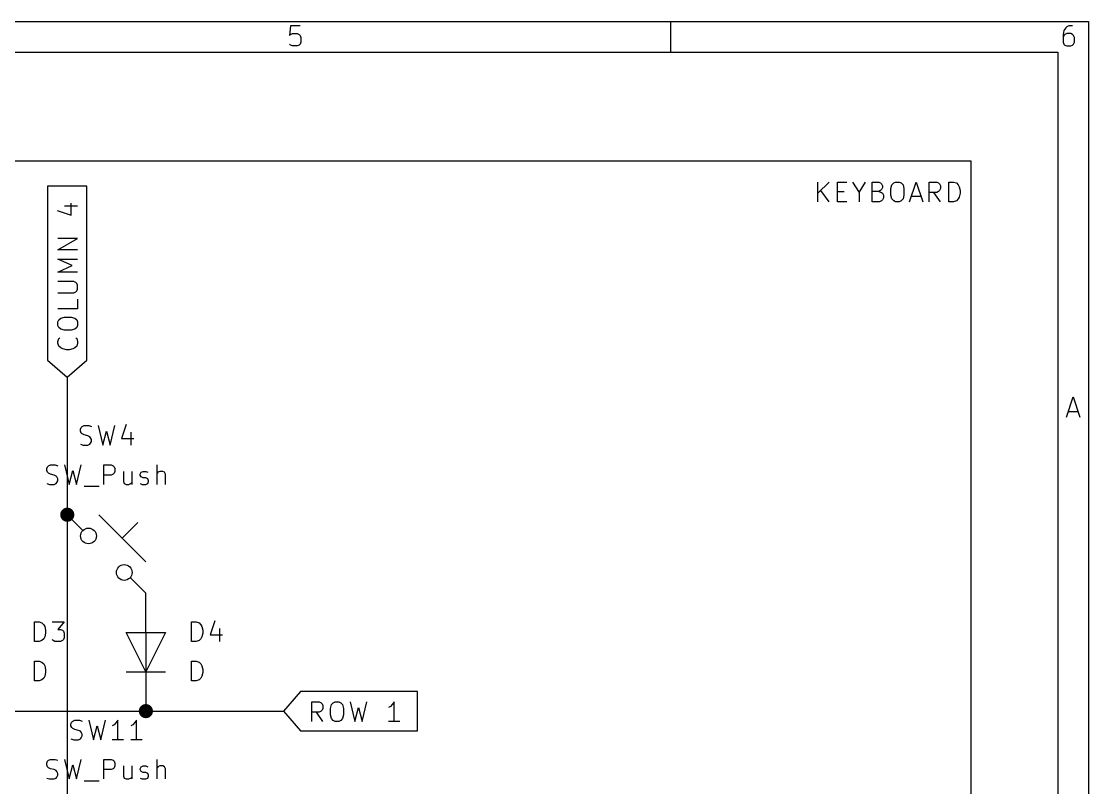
# Model space of a CAD drawing. Header units: inches. Extents: x 0.4 to 11.3, y -7.9 to -0.4.
# Drawn here: x 8.583 to 11.299, y -2.345 to -0.394 of the extents above; entities that cross this region are included whole.
import ezdxf

# ---------------------------------------------------------------- set-up
doc = ezdxf.new("R2010")
doc.units = ezdxf.units.IN
doc.header["$MEASUREMENT"] = 0
for name, color, linetype in [('GREENSIXTYFIVE', 129, 'CONTINUOUS'), ('LIGHTBLUE', 172, 'CONTINUOUS'), ('LIGHTGREEN', 92, 'CONTINUOUS'), ('RED', 14, 'CONTINUOUS')]:
    doc.layers.add(name, color=color, linetype=linetype)

msp = doc.modelspace()

# ---------------------------------------------------------------- linework, layer by layer
at = {"layer": 'GREENSIXTYFIVE', "linetype": 'CONTINUOUS'}
for p, q in [((8.7333, -1.4323), (8.7357, -1.4276)), ((8.7333, -1.4323), (8.7357, -1.4276)), ((8.7333, -1.4371), (8.7333, -1.4323)), ((8.7333, -1.4371), (8.7333, -1.4323)), ((8.7357, -1.4419), (8.7333, -1.4371)), ((8.7357, -1.4419), (8.7333, -1.4371)), ((8.7357, -1.4276), (8.7381, -1.4252)), ((8.7357, -1.4276), (8.7381, -1.4252)), ((8.7381, -1.4252), (8.7429, -1.4228)), ((8.7381, -1.4252), (8.7429, -1.4228)), ((8.7429, -1.4228), (8.7548, -1.4228)), ((8.7429, -1.4228), (8.7548, -1.4228)), ((8.7548, -1.4228), (8.7619, -1.4252)), ((8.7548, -1.4228), (8.7619, -1.4252)), ((8.7786, -1.4228), (8.7905, -1.4728)), ((8.7786, -1.4228), (8.7905, -1.4728)), ((8.7905, -1.4728), (8.8, -1.4371)), ((8.7905, -1.4728), (8.8, -1.4371)), ((8.8, -1.4371), (8.8095, -1.4728)), ((8.8, -1.4371), (8.8095, -1.4728)), ((8.8095, -1.4728), (8.8214, -1.4228)), ((8.8095, -1.4728), (8.8214, -1.4228)), ((8.85, -1.4204), (8.8381, -1.4561)), ((8.85, -1.4204), (8.8381, -1.4561)), ((8.8619, -1.4395), (8.8619, -1.4728)), ((8.8619, -1.4395), (8.8619, -1.4728)), ((8.7381, -1.4442), (8.7357, -1.4419)), ((8.7381, -1.4442), (8.7357, -1.4419)), ((8.7429, -1.4466), (8.7381, -1.4442)), ((8.7429, -1.4466), (8.7381, -1.4442)), ((8.7524, -1.449), (8.7429, -1.4466)), ((8.7524, -1.449), (8.7429, -1.4466)), ((8.7571, -1.4514), (8.7524, -1.449)), ((8.7571, -1.4514), (8.7524, -1.449)), ((8.7595, -1.4538), (8.7571, -1.4514)), ((8.7595, -1.4538), (8.7571, -1.4514)), ((8.7619, -1.4585), (8.7595, -1.4538)), ((8.7619, -1.4585), (8.7595, -1.4538)), ((8.7595, -1.468), (8.7619, -1.4633)), ((8.7595, -1.468), (8.7619, -1.4633)), ((8.7619, -1.4633), (8.7619, -1.4585)), ((8.7619, -1.4633), (8.7619, -1.4585)), ((8.8381, -1.4561), (8.869, -1.4561)), ((8.8381, -1.4561), (8.869, -1.4561)), ((8.7333, -1.4704), (8.7405, -1.4728)), ((8.7333, -1.4704), (8.7405, -1.4728)), ((8.7405, -1.4728), (8.7524, -1.4728)), ((8.7405, -1.4728), (8.7524, -1.4728)), ((8.7524, -1.4728), (8.7571, -1.4704)), ((8.7524, -1.4728), (8.7571, -1.4704)), ((8.7571, -1.4704), (8.7595, -1.468)), ((8.7571, -1.4704), (8.7595, -1.468)), ((8.6476, -1.5323), (8.65, -1.5276)), ((8.6476, -1.5323), (8.65, -1.5276)), ((8.6476, -1.5371), (8.6476, -1.5323)), ((8.6476, -1.5371), (8.6476, -1.5323)), ((8.65, -1.5419), (8.6476, -1.5371)), ((8.65, -1.5419), (8.6476, -1.5371)), ((8.65, -1.5276), (8.6524, -1.5252)), ((8.65, -1.5276), (8.6524, -1.5252)), ((8.6524, -1.5442), (8.65, -1.5419)), ((8.6524, -1.5442), (8.65, -1.5419)), ((8.6524, -1.5252), (8.6571, -1.5228)), ((8.6524, -1.5252), (8.6571, -1.5228)), ((8.6571, -1.5466), (8.6524, -1.5442)), ((8.6571, -1.5466), (8.6524, -1.5442)), ((8.6571, -1.5228), (8.669, -1.5228)), ((8.6571, -1.5228), (8.669, -1.5228)), ((8.6667, -1.549), (8.6571, -1.5466)), ((8.6667, -1.549), (8.6571, -1.5466)), ((8.669, -1.5228), (8.6762, -1.5252)), ((8.669, -1.5228), (8.6762, -1.5252)), ((8.6929, -1.5228), (8.7048, -1.5728)), ((8.6929, -1.5228), (8.7048, -1.5728)), ((8.7048, -1.5728), (8.7143, -1.5371)), ((8.7048, -1.5728), (8.7143, -1.5371)), ((8.7143, -1.5371), (8.7238, -1.5728)), ((8.7143, -1.5371), (8.7238, -1.5728)), ((8.7238, -1.5728), (8.7357, -1.5228)), ((8.7238, -1.5728), (8.7357, -1.5228)), ((8.7929, -1.5728), (8.7929, -1.5228)), ((8.7929, -1.5228), (8.8119, -1.5228)), ((8.7929, -1.5728), (8.7929, -1.5228)), ((8.7929, -1.5228), (8.8119, -1.5228)), ((8.8119, -1.5228), (8.8167, -1.5252)), ((8.8119, -1.5228), (8.8167, -1.5252)), ((8.8167, -1.5466), (8.8119, -1.549)), ((8.8167, -1.5466), (8.8119, -1.549)), ((8.8167, -1.5252), (8.819, -1.5276)), ((8.8167, -1.5252), (8.819, -1.5276)), ((8.819, -1.5442), (8.8167, -1.5466)), ((8.819, -1.5442), (8.8167, -1.5466)), ((8.819, -1.5276), (8.8214, -1.5323)), ((8.819, -1.5276), (8.8214, -1.5323)), ((8.8214, -1.5395), (8.819, -1.5442)), ((8.8214, -1.5395), (8.819, -1.5442)), ((8.8214, -1.5323), (8.8214, -1.5395)), ((8.8214, -1.5323), (8.8214, -1.5395)), ((8.8429, -1.5395), (8.8429, -1.5657)), ((8.8429, -1.5395), (8.8429, -1.5657)), ((8.8643, -1.5395), (8.8643, -1.5728)), ((8.8643, -1.5395), (8.8643, -1.5728)), ((8.8857, -1.5466), (8.8881, -1.5419)), ((8.8857, -1.5466), (8.8881, -1.5419)), ((8.8857, -1.549), (8.8857, -1.5466)), ((8.8857, -1.549), (8.8857, -1.5466)), ((8.8881, -1.5419), (8.8929, -1.5395)), ((8.8881, -1.5419), (8.8929, -1.5395)), ((8.8929, -1.5395), (8.9, -1.5395)), ((8.8929, -1.5395), (8.9, -1.5395)), ((8.9, -1.5395), (8.9048, -1.5419)), ((8.9, -1.5395), (8.9048, -1.5419)), ((8.9286, -1.5728), (8.9286, -1.5228)), ((8.9286, -1.5728), (8.9286, -1.5228)), ((8.9309, -1.5419), (8.9286, -1.5442)), ((8.9309, -1.5419), (8.9286, -1.5442)), ((8.9357, -1.5395), (8.9309, -1.5419)), ((8.9357, -1.5395), (8.9309, -1.5419)), ((8.9429, -1.5395), (8.9357, -1.5395)), ((8.9429, -1.5395), (8.9357, -1.5395)), ((8.9476, -1.5419), (8.9429, -1.5395)), ((8.9476, -1.5419), (8.9429, -1.5395)), ((8.95, -1.5466), (8.9476, -1.5419)), ((8.95, -1.5466), (8.9476, -1.5419)), ((8.95, -1.5728), (8.95, -1.5466)), ((8.95, -1.5728), (8.95, -1.5466)), ((8.6476, -1.5704), (8.6548, -1.5728)), ((8.6476, -1.5704), (8.6548, -1.5728)), ((8.6548, -1.5728), (8.6667, -1.5728)), ((8.6548, -1.5728), (8.6667, -1.5728)), ((8.6714, -1.5514), (8.6667, -1.549)), ((8.6714, -1.5514), (8.6667, -1.549)), ((8.6667, -1.5728), (8.6714, -1.5704)), ((8.6667, -1.5728), (8.6714, -1.5704)), ((8.6738, -1.5538), (8.6714, -1.5514)), ((8.6738, -1.5538), (8.6714, -1.5514)), ((8.6714, -1.5704), (8.6738, -1.568)), ((8.6714, -1.5704), (8.6738, -1.568)), ((8.6762, -1.5585), (8.6738, -1.5538)), ((8.6762, -1.5585), (8.6738, -1.5538)), ((8.6738, -1.568), (8.6762, -1.5633)), ((8.6738, -1.568), (8.6762, -1.5633)), ((8.6762, -1.5633), (8.6762, -1.5585)), ((8.6762, -1.5633), (8.6762, -1.5585)), ((8.8119, -1.549), (8.7929, -1.549)), ((8.8119, -1.549), (8.7929, -1.549)), ((8.8429, -1.5657), (8.8452, -1.5704)), ((8.8429, -1.5657), (8.8452, -1.5704)), ((8.8452, -1.5704), (8.85, -1.5728)), ((8.8452, -1.5704), (8.85, -1.5728)), ((8.85, -1.5728), (8.8571, -1.5728)), ((8.85, -1.5728), (8.8571, -1.5728)), ((8.8571, -1.5728), (8.8619, -1.5704)), ((8.8571, -1.5728), (8.8619, -1.5704)), ((8.8619, -1.5704), (8.8643, -1.568)), ((8.8619, -1.5704), (8.8643, -1.568)), ((8.8881, -1.5538), (8.8857, -1.549)), ((8.8881, -1.5538), (8.8857, -1.549)), ((8.8857, -1.5704), (8.8905, -1.5728)), ((8.8857, -1.5704), (8.8905, -1.5728)), ((8.8929, -1.5561), (8.8881, -1.5538)), ((8.8929, -1.5561), (8.8881, -1.5538)), ((8.8905, -1.5728), (8.9, -1.5728)), ((8.8905, -1.5728), (8.9, -1.5728)), ((8.9, -1.5561), (8.8929, -1.5561)), ((8.9, -1.5561), (8.8929, -1.5561)), ((8.9048, -1.5585), (8.9, -1.5561)), ((8.9048, -1.5585), (8.9, -1.5561)), ((8.9, -1.5728), (8.9048, -1.5704)), ((8.9, -1.5728), (8.9048, -1.5704)), ((8.9071, -1.5633), (8.9048, -1.5585)), ((8.9071, -1.5633), (8.9048, -1.5585)), ((8.9048, -1.5704), (8.9071, -1.5657)), ((8.9048, -1.5704), (8.9071, -1.5657)), ((8.9071, -1.5657), (8.9071, -1.5633)), ((8.9071, -1.5657), (8.9071, -1.5633)), ((8.7429, -1.5776), (8.781, -1.5776)), ((8.7429, -1.5776), (8.781, -1.5776)), ((8.6163, -1.9728), (8.6163, -1.9228)), ((8.6163, -1.9228), (8.6282, -1.9228)), ((8.6163, -1.9728), (8.6163, -1.9228)), ((8.6163, -1.9228), (8.6282, -1.9228)), ((8.6282, -1.9228), (8.6353, -1.9252)), ((8.6282, -1.9228), (8.6353, -1.9252)), ((8.6353, -1.9252), (8.6401, -1.9299)), ((8.6353, -1.9252), (8.6401, -1.9299)), ((8.6615, -1.9228), (8.6925, -1.9228)), ((8.6615, -1.9228), (8.6925, -1.9228)), ((8.6925, -1.9228), (8.6758, -1.9418)), ((8.6925, -1.9228), (8.6758, -1.9418)), ((9.0163, -1.9728), (9.0163, -1.9228)), ((9.0163, -1.9228), (9.0282, -1.9228)), ((9.0163, -1.9728), (9.0163, -1.9228)), ((9.0163, -1.9228), (9.0282, -1.9228)), ((9.0282, -1.9228), (9.0353, -1.9252)), ((9.0282, -1.9228), (9.0353, -1.9252)), ((9.0353, -1.9252), (9.0401, -1.9299)), ((9.0353, -1.9252), (9.0401, -1.9299)), ((9.0758, -1.9204), (9.0639, -1.9561)), ((9.0758, -1.9204), (9.0639, -1.9561)), ((8.6401, -1.9299), (8.6425, -1.9347)), ((8.6401, -1.9299), (8.6425, -1.9347)), ((8.6425, -1.9347), (8.6449, -1.9442)), ((8.6425, -1.9347), (8.6449, -1.9442)), ((8.6449, -1.9514), (8.6425, -1.9609)), ((8.6449, -1.9514), (8.6425, -1.9609)), ((8.6449, -1.9442), (8.6449, -1.9514)), ((8.6449, -1.9442), (8.6449, -1.9514)), ((8.6758, -1.9418), (8.6829, -1.9418)), ((8.6758, -1.9418), (8.6829, -1.9418)), ((8.6829, -1.9418), (8.6877, -1.9442)), ((8.6829, -1.9418), (8.6877, -1.9442)), ((8.6877, -1.9442), (8.6901, -1.9466)), ((8.6877, -1.9442), (8.6901, -1.9466)), ((8.6901, -1.9466), (8.6925, -1.9514)), ((8.6901, -1.9466), (8.6925, -1.9514)), ((8.6925, -1.9514), (8.6925, -1.9633)), ((8.6925, -1.9514), (8.6925, -1.9633)), ((9.0401, -1.9299), (9.0425, -1.9347)), ((9.0401, -1.9299), (9.0425, -1.9347)), ((9.0425, -1.9347), (9.0449, -1.9442)), ((9.0425, -1.9347), (9.0449, -1.9442)), ((9.0449, -1.9514), (9.0425, -1.9609)), ((9.0449, -1.9514), (9.0425, -1.9609)), ((9.0449, -1.9442), (9.0449, -1.9514)), ((9.0449, -1.9442), (9.0449, -1.9514)), ((9.0877, -1.9395), (9.0877, -1.9728)), ((9.0877, -1.9395), (9.0877, -1.9728)), ((8.6282, -1.9728), (8.6163, -1.9728)), ((8.6282, -1.9728), (8.6163, -1.9728)), ((8.6353, -1.9704), (8.6282, -1.9728)), ((8.6353, -1.9704), (8.6282, -1.9728)), ((8.6401, -1.9657), (8.6353, -1.9704)), ((8.6401, -1.9657), (8.6353, -1.9704)), ((8.6425, -1.9609), (8.6401, -1.9657)), ((8.6425, -1.9609), (8.6401, -1.9657)), ((8.6639, -1.9704), (8.6615, -1.968)), ((8.6639, -1.9704), (8.6615, -1.968)), ((8.6687, -1.9728), (8.6639, -1.9704)), ((8.6687, -1.9728), (8.6639, -1.9704)), ((8.6829, -1.9728), (8.6687, -1.9728)), ((8.6829, -1.9728), (8.6687, -1.9728)), ((8.6877, -1.9704), (8.6829, -1.9728)), ((8.6877, -1.9704), (8.6829, -1.9728)), ((8.6901, -1.968), (8.6877, -1.9704)), ((8.6901, -1.968), (8.6877, -1.9704)), ((8.6925, -1.9633), (8.6901, -1.968)), ((8.6925, -1.9633), (8.6901, -1.968)), ((9.0282, -1.9728), (9.0163, -1.9728)), ((9.0282, -1.9728), (9.0163, -1.9728)), ((9.0353, -1.9704), (9.0282, -1.9728)), ((9.0353, -1.9704), (9.0282, -1.9728)), ((9.0401, -1.9657), (9.0353, -1.9704)), ((9.0401, -1.9657), (9.0353, -1.9704)), ((9.0425, -1.9609), (9.0401, -1.9657)), ((9.0425, -1.9609), (9.0401, -1.9657)), ((9.0639, -1.9561), (9.0949, -1.9561)), ((9.0639, -1.9561), (9.0949, -1.9561)), ((8.6163, -2.0728), (8.6163, -2.0228)), ((8.6163, -2.0228), (8.6282, -2.0228)), ((8.6163, -2.0728), (8.6163, -2.0228)), ((8.6163, -2.0228), (8.6282, -2.0228)), ((8.6282, -2.0228), (8.6353, -2.0252)), ((8.6282, -2.0228), (8.6353, -2.0252)), ((8.6353, -2.0252), (8.6401, -2.0299)), ((8.6353, -2.0252), (8.6401, -2.0299)), ((8.6401, -2.0299), (8.6425, -2.0347)), ((8.6401, -2.0299), (8.6425, -2.0347)), ((8.6425, -2.0347), (8.6449, -2.0442)), ((8.6425, -2.0347), (8.6449, -2.0442)), ((9.0163, -2.0728), (9.0163, -2.0228)), ((9.0163, -2.0228), (9.0282, -2.0228)), ((9.0163, -2.0728), (9.0163, -2.0228)), ((9.0163, -2.0228), (9.0282, -2.0228)), ((9.0282, -2.0228), (9.0353, -2.0252)), ((9.0282, -2.0228), (9.0353, -2.0252)), ((9.0353, -2.0252), (9.0401, -2.0299)), ((9.0353, -2.0252), (9.0401, -2.0299)), ((9.0401, -2.0299), (9.0425, -2.0347)), ((9.0401, -2.0299), (9.0425, -2.0347)), ((9.0425, -2.0347), (9.0449, -2.0442)), ((9.0425, -2.0347), (9.0449, -2.0442)), ((8.6425, -2.0609), (8.6401, -2.0657)), ((8.6425, -2.0609), (8.6401, -2.0657)), ((8.6449, -2.0514), (8.6425, -2.0609)), ((8.6449, -2.0514), (8.6425, -2.0609)), ((8.6449, -2.0442), (8.6449, -2.0514)), ((8.6449, -2.0442), (8.6449, -2.0514)), ((9.0425, -2.0609), (9.0401, -2.0657)), ((9.0425, -2.0609), (9.0401, -2.0657)), ((9.0449, -2.0514), (9.0425, -2.0609)), ((9.0449, -2.0514), (9.0425, -2.0609)), ((9.0449, -2.0442), (9.0449, -2.0514)), ((9.0449, -2.0442), (9.0449, -2.0514)), ((8.6282, -2.0728), (8.6163, -2.0728)), ((8.6282, -2.0728), (8.6163, -2.0728)), ((8.6353, -2.0704), (8.6282, -2.0728)), ((8.6353, -2.0704), (8.6282, -2.0728)), ((8.6401, -2.0657), (8.6353, -2.0704)), ((8.6401, -2.0657), (8.6353, -2.0704)), ((9.0282, -2.0728), (9.0163, -2.0728)), ((9.0282, -2.0728), (9.0163, -2.0728)), ((9.0353, -2.0704), (9.0282, -2.0728)), ((9.0353, -2.0704), (9.0282, -2.0728)), ((9.0401, -2.0657), (9.0353, -2.0704)), ((9.0401, -2.0657), (9.0353, -2.0704)), ((8.7143, -2.1752), (8.7191, -2.1728)), ((8.7143, -2.1752), (8.7191, -2.1728)), ((8.7191, -2.1728), (8.731, -2.1728)), ((8.7191, -2.1728), (8.731, -2.1728)), ((8.731, -2.1728), (8.7381, -2.1752)), ((8.731, -2.1728), (8.7381, -2.1752)), ((8.7548, -2.1728), (8.7667, -2.2228)), ((8.7548, -2.1728), (8.7667, -2.2228)), ((8.7857, -2.2228), (8.7976, -2.1728)), ((8.7857, -2.2228), (8.7976, -2.1728)), ((8.8286, -2.1728), (8.8238, -2.1799)), ((8.8286, -2.1728), (8.8238, -2.1799)), ((8.8286, -2.2228), (8.8286, -2.1728)), ((8.8286, -2.2228), (8.8286, -2.1728)), ((8.8762, -2.1728), (8.8714, -2.1799)), ((8.8762, -2.1728), (8.8714, -2.1799)), ((8.8762, -2.2228), (8.8762, -2.1728)), ((8.8762, -2.2228), (8.8762, -2.1728)), ((8.7095, -2.1823), (8.7119, -2.1776)), ((8.7095, -2.1823), (8.7119, -2.1776)), ((8.7095, -2.1871), (8.7095, -2.1823)), ((8.7095, -2.1871), (8.7095, -2.1823)), ((8.7119, -2.1919), (8.7095, -2.1871)), ((8.7119, -2.1919), (8.7095, -2.1871)), ((8.7119, -2.1776), (8.7143, -2.1752)), ((8.7119, -2.1776), (8.7143, -2.1752)), ((8.7143, -2.1942), (8.7119, -2.1919)), ((8.7143, -2.1942), (8.7119, -2.1919)), ((8.7191, -2.1966), (8.7143, -2.1942)), ((8.7191, -2.1966), (8.7143, -2.1942)), ((8.7286, -2.199), (8.7191, -2.1966)), ((8.7286, -2.199), (8.7191, -2.1966)), ((8.7333, -2.2014), (8.7286, -2.199)), ((8.7333, -2.2014), (8.7286, -2.199)), ((8.7667, -2.2228), (8.7762, -2.1871)), ((8.7667, -2.2228), (8.7762, -2.1871)), ((8.7762, -2.1871), (8.7857, -2.2228)), ((8.7762, -2.1871), (8.7857, -2.2228)), ((8.819, -2.1847), (8.8143, -2.1871)), ((8.819, -2.1847), (8.8143, -2.1871)), ((8.8238, -2.1799), (8.819, -2.1847)), ((8.8238, -2.1799), (8.819, -2.1847)), ((8.8667, -2.1847), (8.8619, -2.1871)), ((8.8667, -2.1847), (8.8619, -2.1871)), ((8.8714, -2.1799), (8.8667, -2.1847)), ((8.8714, -2.1799), (8.8667, -2.1847)), ((8.7095, -2.2204), (8.7167, -2.2228)), ((8.7095, -2.2204), (8.7167, -2.2228)), ((8.7167, -2.2228), (8.7286, -2.2228)), ((8.7167, -2.2228), (8.7286, -2.2228)), ((8.7286, -2.2228), (8.7333, -2.2204)), ((8.7286, -2.2228), (8.7333, -2.2204)), ((8.7357, -2.2038), (8.7333, -2.2014)), ((8.7357, -2.2038), (8.7333, -2.2014)), ((8.7333, -2.2204), (8.7357, -2.218)), ((8.7333, -2.2204), (8.7357, -2.218)), ((8.7381, -2.2085), (8.7357, -2.2038)), ((8.7381, -2.2085), (8.7357, -2.2038)), ((8.7357, -2.218), (8.7381, -2.2133)), ((8.7357, -2.218), (8.7381, -2.2133)), ((8.7381, -2.2133), (8.7381, -2.2085)), ((8.7381, -2.2133), (8.7381, -2.2085)), ((8.8429, -2.2228), (8.8143, -2.2228)), ((8.8429, -2.2228), (8.8143, -2.2228)), ((8.8905, -2.2228), (8.8619, -2.2228)), ((8.8905, -2.2228), (8.8619, -2.2228)), ((8.6476, -2.2823), (8.65, -2.2776)), ((8.6476, -2.2823), (8.65, -2.2776)), ((8.65, -2.2776), (8.6524, -2.2752)), ((8.65, -2.2776), (8.6524, -2.2752)), ((8.6524, -2.2752), (8.6571, -2.2728)), ((8.6524, -2.2752), (8.6571, -2.2728)), ((8.6571, -2.2728), (8.669, -2.2728)), ((8.6571, -2.2728), (8.669, -2.2728)), ((8.669, -2.2728), (8.6762, -2.2752)), ((8.669, -2.2728), (8.6762, -2.2752)), ((8.6929, -2.2728), (8.7048, -2.3228)), ((8.6929, -2.2728), (8.7048, -2.3228)), ((8.7238, -2.3228), (8.7357, -2.2728)), ((8.7238, -2.3228), (8.7357, -2.2728)), ((8.7929, -2.3228), (8.7929, -2.2728)), ((8.7929, -2.2728), (8.8119, -2.2728)), ((8.7929, -2.3228), (8.7929, -2.2728)), ((8.7929, -2.2728), (8.8119, -2.2728)), ((8.8119, -2.2728), (8.8167, -2.2752)), ((8.8119, -2.2728), (8.8167, -2.2752)), ((8.8167, -2.2752), (8.819, -2.2776)), ((8.8167, -2.2752), (8.819, -2.2776)), ((8.819, -2.2776), (8.8214, -2.2823)), ((8.819, -2.2776), (8.8214, -2.2823)), ((8.9286, -2.3228), (8.9286, -2.2728)), ((8.9286, -2.3228), (8.9286, -2.2728)), ((8.6476, -2.2871), (8.6476, -2.2823)), ((8.6476, -2.2871), (8.6476, -2.2823)), ((8.65, -2.2919), (8.6476, -2.2871)), ((8.65, -2.2919), (8.6476, -2.2871)), ((8.6524, -2.2942), (8.65, -2.2919)), ((8.6524, -2.2942), (8.65, -2.2919)), ((8.6571, -2.2966), (8.6524, -2.2942)), ((8.6571, -2.2966), (8.6524, -2.2942)), ((8.6667, -2.299), (8.6571, -2.2966)), ((8.6667, -2.299), (8.6571, -2.2966)), ((8.6714, -2.3014), (8.6667, -2.299)), ((8.6714, -2.3014), (8.6667, -2.299)), ((8.6738, -2.3038), (8.6714, -2.3014)), ((8.6738, -2.3038), (8.6714, -2.3014)), ((8.6762, -2.3085), (8.6738, -2.3038)), ((8.6762, -2.3085), (8.6738, -2.3038)), ((8.6762, -2.3133), (8.6762, -2.3085)), ((8.6762, -2.3133), (8.6762, -2.3085)), ((8.7048, -2.3228), (8.7143, -2.2871)), ((8.7048, -2.3228), (8.7143, -2.2871)), ((8.7143, -2.2871), (8.7238, -2.3228)), ((8.7143, -2.2871), (8.7238, -2.3228)), ((8.8119, -2.299), (8.7929, -2.299)), ((8.8119, -2.299), (8.7929, -2.299)), ((8.8167, -2.2966), (8.8119, -2.299)), ((8.8167, -2.2966), (8.8119, -2.299)), ((8.819, -2.2942), (8.8167, -2.2966)), ((8.819, -2.2942), (8.8167, -2.2966)), ((8.8214, -2.2895), (8.819, -2.2942)), ((8.8214, -2.2895), (8.819, -2.2942)), ((8.8214, -2.2823), (8.8214, -2.2895)), ((8.8214, -2.2823), (8.8214, -2.2895)), ((8.8429, -2.2895), (8.8429, -2.3157)), ((8.8429, -2.2895), (8.8429, -2.3157)), ((8.8643, -2.2895), (8.8643, -2.3228)), ((8.8643, -2.2895), (8.8643, -2.3228)), ((8.8857, -2.2966), (8.8881, -2.2919)), ((8.8857, -2.2966), (8.8881, -2.2919)), ((8.8857, -2.299), (8.8857, -2.2966)), ((8.8857, -2.299), (8.8857, -2.2966)), ((8.8881, -2.3038), (8.8857, -2.299)), ((8.8881, -2.3038), (8.8857, -2.299)), ((8.8881, -2.2919), (8.8929, -2.2895)), ((8.8881, -2.2919), (8.8929, -2.2895)), ((8.8929, -2.3061), (8.8881, -2.3038)), ((8.8929, -2.3061), (8.8881, -2.3038)), ((8.8929, -2.2895), (8.9, -2.2895)), ((8.8929, -2.2895), (8.9, -2.2895)), ((8.9, -2.3061), (8.8929, -2.3061)), ((8.9, -2.3061), (8.8929, -2.3061)), ((8.9, -2.2895), (8.9048, -2.2919)), ((8.9, -2.2895), (8.9048, -2.2919)), ((8.9048, -2.3085), (8.9, -2.3061)), ((8.9048, -2.3085), (8.9, -2.3061)), ((8.9071, -2.3133), (8.9048, -2.3085)), ((8.9071, -2.3133), (8.9048, -2.3085)), ((8.9309, -2.2919), (8.9286, -2.2942)), ((8.9309, -2.2919), (8.9286, -2.2942)), ((8.9357, -2.2895), (8.9309, -2.2919)), ((8.9357, -2.2895), (8.9309, -2.2919)), ((8.9429, -2.2895), (8.9357, -2.2895)), ((8.9429, -2.2895), (8.9357, -2.2895)), ((8.9476, -2.2919), (8.9429, -2.2895)), ((8.9476, -2.2919), (8.9429, -2.2895)), ((8.95, -2.2966), (8.9476, -2.2919)), ((8.95, -2.2966), (8.9476, -2.2919)), ((8.95, -2.3228), (8.95, -2.2966)), ((8.95, -2.3228), (8.95, -2.2966)), ((8.6476, -2.3204), (8.6548, -2.3228)), ((8.6476, -2.3204), (8.6548, -2.3228)), ((8.6548, -2.3228), (8.6667, -2.3228)), ((8.6548, -2.3228), (8.6667, -2.3228)), ((8.6667, -2.3228), (8.6714, -2.3204)), ((8.6667, -2.3228), (8.6714, -2.3204)), ((8.6714, -2.3204), (8.6738, -2.318)), ((8.6714, -2.3204), (8.6738, -2.318)), ((8.6738, -2.318), (8.6762, -2.3133)), ((8.6738, -2.318), (8.6762, -2.3133)), ((8.7429, -2.3276), (8.781, -2.3276)), ((8.7429, -2.3276), (8.781, -2.3276)), ((8.8429, -2.3157), (8.8452, -2.3204)), ((8.8429, -2.3157), (8.8452, -2.3204)), ((8.8452, -2.3204), (8.85, -2.3228)), ((8.8452, -2.3204), (8.85, -2.3228)), ((8.85, -2.3228), (8.8571, -2.3228)), ((8.85, -2.3228), (8.8571, -2.3228)), ((8.8571, -2.3228), (8.8619, -2.3204)), ((8.8571, -2.3228), (8.8619, -2.3204)), ((8.8619, -2.3204), (8.8643, -2.318)), ((8.8619, -2.3204), (8.8643, -2.318)), ((8.8857, -2.3204), (8.8905, -2.3228)), ((8.8857, -2.3204), (8.8905, -2.3228)), ((8.8905, -2.3228), (8.9, -2.3228)), ((8.8905, -2.3228), (8.9, -2.3228)), ((8.9, -2.3228), (8.9048, -2.3204)), ((8.9, -2.3228), (8.9048, -2.3204)), ((8.9048, -2.3204), (8.9071, -2.3157)), ((8.9048, -2.3204), (8.9071, -2.3157)), ((8.9071, -2.3157), (8.9071, -2.3133)), ((8.9071, -2.3157), (8.9071, -2.3133))]:
    msp.add_line(p, q, dxfattribs=at)
at = {"layer": 'LIGHTBLUE', "linetype": 'CONTINUOUS'}
for p, q in [((11, -0.75), (7.15, -0.75)), ((11, -6.45), (11, -0.75)), ((10.6102, -0.853), (10.6102, -0.803)), ((10.6388, -0.803), (10.6102, -0.8315)), ((10.6602, -0.853), (10.6602, -0.803)), ((10.6602, -0.803), (10.684, -0.803)), ((10.6983, -0.803), (10.715, -0.8292)), ((10.715, -0.8292), (10.7317, -0.803)), ((10.7483, -0.853), (10.7483, -0.803)), ((10.7483, -0.803), (10.765, -0.803)), ((10.765, -0.803), (10.7698, -0.8053)), ((10.7698, -0.8053), (10.7721, -0.8077)), ((10.7721, -0.8077), (10.7745, -0.8125)), ((10.7745, -0.8125), (10.7745, -0.8172)), ((10.796, -0.8196), (10.7983, -0.8101)), ((10.7983, -0.8101), (10.8031, -0.8053)), ((10.8031, -0.8053), (10.8079, -0.803)), ((10.8079, -0.803), (10.8174, -0.803)), ((10.8174, -0.803), (10.8221, -0.8053)), ((10.8221, -0.8053), (10.8269, -0.8101)), ((10.8269, -0.8101), (10.8293, -0.8196)), ((10.8436, -0.853), (10.8602, -0.803)), ((10.8602, -0.803), (10.8769, -0.853)), ((10.8936, -0.853), (10.8936, -0.803)), ((10.8936, -0.803), (10.9126, -0.803)), ((10.9126, -0.803), (10.9174, -0.8053)), ((10.9174, -0.8053), (10.9198, -0.8077)), ((10.9198, -0.8077), (10.9221, -0.8125)), ((10.9221, -0.8125), (10.9221, -0.8196)), ((10.9436, -0.853), (10.9436, -0.803)), ((10.9436, -0.803), (10.9555, -0.803)), ((10.9555, -0.803), (10.9626, -0.8053)), ((10.9626, -0.8053), (10.9674, -0.8101)), ((10.9674, -0.8101), (10.9698, -0.8149)), ((10.6388, -0.853), (10.6174, -0.8244)), ((10.6602, -0.8268), (10.6769, -0.8268)), ((10.715, -0.8292), (10.715, -0.853)), ((10.765, -0.8268), (10.7483, -0.8268)), ((10.7698, -0.8244), (10.765, -0.8268)), ((10.765, -0.8268), (10.7721, -0.8292)), ((10.7721, -0.822), (10.7698, -0.8244)), ((10.7745, -0.8172), (10.7721, -0.822)), ((10.7721, -0.8292), (10.7745, -0.8315)), ((10.7745, -0.8315), (10.7769, -0.8363)), ((10.7769, -0.8363), (10.7769, -0.8434)), ((10.796, -0.8363), (10.796, -0.8196)), ((10.7983, -0.8458), (10.796, -0.8363)), ((10.8293, -0.8363), (10.8269, -0.8458)), ((10.8293, -0.8196), (10.8293, -0.8363)), ((10.8483, -0.8387), (10.8721, -0.8387)), ((10.9126, -0.8292), (10.8936, -0.8292)), ((10.9221, -0.853), (10.9055, -0.8292)), ((10.9174, -0.8268), (10.9126, -0.8292)), ((10.9198, -0.8244), (10.9174, -0.8268)), ((10.9221, -0.8196), (10.9198, -0.8244)), ((10.9698, -0.8411), (10.9674, -0.8458)), ((10.9698, -0.8149), (10.9721, -0.8244)), ((10.9721, -0.8315), (10.9698, -0.8411)), ((10.9721, -0.8244), (10.9721, -0.8315)), ((10.684, -0.853), (10.6602, -0.853)), ((10.7674, -0.853), (10.7483, -0.853)), ((10.7721, -0.8506), (10.7674, -0.853)), ((10.7745, -0.8482), (10.7721, -0.8506)), ((10.7769, -0.8434), (10.7745, -0.8482)), ((10.8031, -0.8506), (10.7983, -0.8458)), ((10.8079, -0.853), (10.8031, -0.8506)), ((10.8174, -0.853), (10.8079, -0.853)), ((10.8221, -0.8506), (10.8174, -0.853)), ((10.8269, -0.8458), (10.8221, -0.8506)), ((10.9555, -0.853), (10.9436, -0.853)), ((10.9626, -0.8506), (10.9555, -0.853)), ((10.9674, -0.8458), (10.9626, -0.8506))]:
    msp.add_line(p, q, dxfattribs=at)
at = {"layer": 'LIGHTGREEN', "linetype": 'CONTINUOUS'}
for p, q in [((8.7, -1.3), (8.7, -1.65)), ((8.7, -1.65), (8.7, -2.4)), ((8.5, -2.15), (8.9, -2.15)), ((8.9, -2.15), (9.25, -2.15))]:
    msp.add_line(p, q, dxfattribs=at)
at = {"layer": 'LIGHTGREEN', "const_width": 0.018}
for points in [[(8.691, -1.65, 1), (8.709, -1.65, 1)], [(8.891, -2.15, 1), (8.909, -2.15, 1)]]:
    msp.add_lwpolyline(points, format="xyb", close=True, dxfattribs=at)
at = {"layer": 'RED', "linetype": 'CONTINUOUS'}
for p, q in [((0.3937, -0.3937), (11.2993, -0.3937)), ((9.268, -0.4053), (9.2656, -0.4296)), ((9.2924, -0.4053), (9.268, -0.4053)), ((10.2362, -0.4724), (10.2362, -0.3937)), ((11.2487, -0.4053), (11.2439, -0.4077)), ((11.2585, -0.4053), (11.2487, -0.4053)), ((11.2993, -0.3937), (11.2993, -7.8743)), ((9.2656, -0.4296), (9.268, -0.4272)), ((9.268, -0.4272), (9.2729, -0.4248)), ((9.2729, -0.4248), (9.2851, -0.4248)), ((9.2851, -0.4248), (9.29, -0.4272)), ((9.29, -0.4272), (9.2924, -0.4296)), ((9.2924, -0.4296), (9.2948, -0.4345)), ((9.2948, -0.4345), (9.2948, -0.4467)), ((11.2365, -0.4174), (11.2341, -0.4272)), ((11.2341, -0.4272), (11.2341, -0.4467)), ((11.2365, -0.4296), (11.2341, -0.4345)), ((11.2414, -0.4101), (11.2365, -0.4174)), ((11.239, -0.4272), (11.2365, -0.4296)), ((11.2439, -0.4248), (11.239, -0.4272)), ((11.2439, -0.4077), (11.2414, -0.4101)), ((11.2536, -0.4248), (11.2439, -0.4248)), ((11.2585, -0.4272), (11.2536, -0.4248)), ((11.2609, -0.4296), (11.2585, -0.4272)), ((11.2633, -0.4345), (11.2609, -0.4296)), ((11.2633, -0.4467), (11.2633, -0.4345)), ((9.268, -0.454), (9.2656, -0.4516)), ((9.2729, -0.4564), (9.268, -0.454)), ((9.2851, -0.4564), (9.2729, -0.4564)), ((9.29, -0.454), (9.2851, -0.4564)), ((9.2924, -0.4516), (9.29, -0.454)), ((9.2948, -0.4467), (9.2924, -0.4516)), ((11.2341, -0.4467), (11.2365, -0.4516)), ((11.2365, -0.4516), (11.239, -0.454)), ((11.239, -0.454), (11.2439, -0.4564)), ((11.2439, -0.4564), (11.2536, -0.4564)), ((11.2536, -0.4564), (11.2585, -0.454)), ((11.2585, -0.454), (11.2609, -0.4516)), ((11.2609, -0.4516), (11.2633, -0.4467)), ((0.4724, -0.4724), (11.2206, -0.4724)), ((11.2206, -0.4724), (11.2206, -7.7956)), ((8.7, -0.8132), (8.65, -0.8132)), ((8.65, -0.8132), (8.65, -1.2562)), ((8.75, -0.8132), (8.7, -0.8132)), ((8.75, -1.2562), (8.75, -0.8132)), ((8.693, -0.8634), (8.7264, -0.8634)), ((8.7097, -0.8873), (8.7097, -0.8563)), ((8.674, -0.8754), (8.7097, -0.8873)), ((8.6764, -0.9754), (8.7264, -0.9468)), ((8.7264, -0.9468), (8.6764, -0.9468)), ((8.7264, -0.9754), (8.6764, -0.9754)), ((8.7121, -1.0158), (8.6764, -0.9992)), ((8.6764, -0.9992), (8.7264, -0.9992)), ((8.6764, -1.0325), (8.7121, -1.0158)), ((8.7264, -1.0325), (8.6764, -1.0325)), ((8.7169, -1.0563), (8.6764, -1.0563)), ((8.7216, -1.0587), (8.7169, -1.0563)), ((8.724, -1.0611), (8.7216, -1.0587)), ((8.6764, -1.0849), (8.7169, -1.0849)), ((8.7169, -1.0849), (8.7216, -1.0825)), ((8.7216, -1.0825), (8.724, -1.0801)), ((8.7264, -1.0658), (8.724, -1.0611)), ((8.724, -1.0801), (8.7264, -1.0754)), ((8.7264, -1.0754), (8.7264, -1.0658)), ((8.7264, -1.1015), (8.7264, -1.1254)), ((8.7264, -1.1254), (8.6764, -1.1254)), ((8.6764, -1.1587), (8.6788, -1.1539)), ((8.6764, -1.1682), (8.6764, -1.1587)), ((8.6788, -1.1539), (8.6835, -1.1492)), ((8.6835, -1.1492), (8.693, -1.1468)), ((8.693, -1.1468), (8.7097, -1.1468)), ((8.7097, -1.1468), (8.7192, -1.1492)), ((8.7192, -1.1492), (8.724, -1.1539)), ((8.724, -1.1539), (8.7264, -1.1587)), ((8.7264, -1.1587), (8.7264, -1.1682)), ((8.6788, -1.173), (8.6764, -1.1682)), ((8.6835, -1.1777), (8.6788, -1.173)), ((8.693, -1.1801), (8.6835, -1.1777)), ((8.7097, -1.1801), (8.693, -1.1801)), ((8.7192, -1.1777), (8.7097, -1.1801)), ((8.724, -1.173), (8.7192, -1.1777)), ((8.7264, -1.1682), (8.724, -1.173)), ((8.6764, -1.2087), (8.6788, -1.2015)), ((8.6764, -1.2134), (8.6764, -1.2087)), ((8.6788, -1.2206), (8.6764, -1.2134)), ((8.6788, -1.2015), (8.6811, -1.1992)), ((8.6835, -1.2254), (8.6788, -1.2206)), ((8.724, -1.2206), (8.7192, -1.2254)), ((8.7216, -1.1992), (8.724, -1.2015)), ((8.724, -1.2015), (8.7264, -1.2087)), ((8.7264, -1.2134), (8.724, -1.2206)), ((8.7264, -1.2087), (8.7264, -1.2134)), ((8.6883, -1.2277), (8.6835, -1.2254)), ((8.6978, -1.2301), (8.6883, -1.2277)), ((8.7049, -1.2301), (8.6978, -1.2301)), ((8.7145, -1.2277), (8.7049, -1.2301)), ((8.7192, -1.2254), (8.7145, -1.2277)), ((8.65, -1.2562), (8.7, -1.3)), ((8.7, -1.3), (8.75, -1.2562)), ((11.2429, -1.4013), (11.2599, -1.3501)), ((11.2599, -1.3501), (11.277, -1.4013)), ((11.2477, -1.3867), (11.2721, -1.3867)), ((8.7, -1.65), (8.74, -1.69)), ((8.78, -1.65), (8.9, -1.77)), ((8.84, -1.71), (8.88, -1.67)), ((8.86, -1.81), (8.9, -1.85)), ((8.9, -1.95), (8.9, -1.85)), ((8.9, -1.95), (8.9, -1.85)), ((8.85, -1.95), (8.95, -1.95)), ((8.9, -2.05), (8.85, -1.95)), ((8.95, -1.95), (8.9, -2.05)), ((8.9, -1.95), (8.9, -2.05)), ((8.85, -2.05), (8.95, -2.05)), ((8.9, -2.05), (8.9, -2.15)), ((8.9, -2.05), (8.9, -2.15)), ((9.2938, -2.1), (9.25, -2.15)), ((9.5915, -2.1), (9.2938, -2.1)), ((9.5915, -2.15), (9.5915, -2.1)), ((9.3223, -2.1764), (9.3223, -2.1264)), ((9.3223, -2.1264), (9.3413, -2.1264)), ((9.3413, -2.1264), (9.3461, -2.1288)), ((9.3461, -2.1288), (9.3485, -2.1311)), ((9.3485, -2.1311), (9.3508, -2.1359)), ((9.3508, -2.143), (9.3485, -2.1478)), ((9.3508, -2.1359), (9.3508, -2.143)), ((9.3699, -2.143), (9.3723, -2.1335)), ((9.3699, -2.1597), (9.3699, -2.143)), ((9.3723, -2.1335), (9.377, -2.1288)), ((9.377, -2.1288), (9.3818, -2.1264)), ((9.3818, -2.1264), (9.3913, -2.1264)), ((9.3913, -2.1264), (9.3961, -2.1288)), ((9.3961, -2.1288), (9.4008, -2.1335)), ((9.4008, -2.1335), (9.4032, -2.143)), ((9.4032, -2.143), (9.4032, -2.1597)), ((9.4199, -2.1264), (9.4318, -2.1764)), ((9.4318, -2.1764), (9.4413, -2.1407)), ((9.4413, -2.1407), (9.4508, -2.1764)), ((9.4508, -2.1764), (9.4627, -2.1264)), ((9.5223, -2.1383), (9.5175, -2.1407)), ((9.527, -2.1335), (9.5223, -2.1383)), ((9.5318, -2.1264), (9.527, -2.1335)), ((9.5318, -2.1764), (9.5318, -2.1264)), ((9.25, -2.15), (9.2938, -2.2)), ((9.3413, -2.1526), (9.3223, -2.1526)), ((9.3508, -2.1764), (9.3342, -2.1526)), ((9.3461, -2.1502), (9.3413, -2.1526)), ((9.3485, -2.1478), (9.3461, -2.1502)), ((9.3723, -2.1692), (9.3699, -2.1597)), ((9.377, -2.174), (9.3723, -2.1692)), ((9.4008, -2.1692), (9.3961, -2.174)), ((9.4032, -2.1597), (9.4008, -2.1692)), ((9.5915, -2.2), (9.5915, -2.15)), ((9.2938, -2.2), (9.5915, -2.2)), ((9.3818, -2.1764), (9.377, -2.174)), ((9.3913, -2.1764), (9.3818, -2.1764)), ((9.3961, -2.174), (9.3913, -2.1764)), ((9.5461, -2.1764), (9.5175, -2.1764))]:
    msp.add_line(p, q, dxfattribs=at)
at = {"layer": 'RED'}
for centre in [(8.754, -1.704), (8.845, -1.797)]:
    msp.add_circle(centre, 0.02, dxfattribs=at)

doc.saveas('drawing.dxf')
